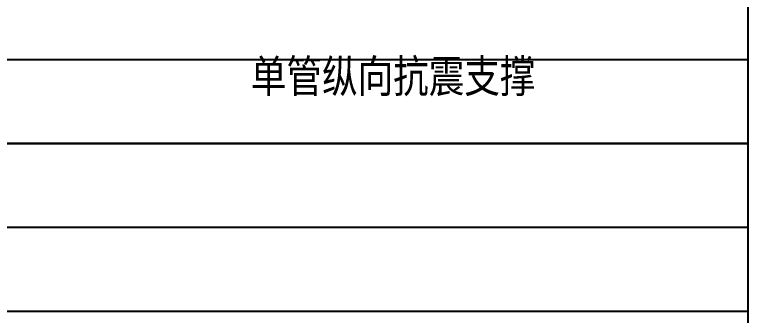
# Model space of a CAD drawing. Extents: x 13158459 to 15902229, y -1299598 to 28366.
# Drawn here: x 14054098 to 14061974, y -166773 to -163549 of the extents above; entities that cross this region are included whole.
import ezdxf
from ezdxf.enums import TextEntityAlignment as Align

# ---------------------------------------------------------------- set-up
doc = ezdxf.new("R2010")
doc.units = 0
doc.header["$LTSCALE"] = 1000
doc.header["$MEASUREMENT"] = 0
doc.layers.add('JZ_0', color=7, linetype='Continuous')
doc.layers.add('图框', color=4, linetype='Continuous')
doc.styles.add('TITXV', font='')
doc.styles.get('TITXV').set_extended_font_data('SimSun')

msp = doc.modelspace()

# ---------------------------------------------------------------- linework, layer by layer
at = {"layer": 'JZ_0', "color": 8}
for p, q in [((14061974.2, -192617.9), (14061974.2, -144229.8)), ((14044741.2, -164029.8), (14061974.2, -164029.8)), ((14061974.2, -164929.8), (14044741.2, -164929.8)), ((14044741.2, -164929.8), (14061974.2, -164929.8)), ((14061974.2, -165829.8), (14044741.2, -165829.8)), ((14044741.2, -166729.8), (14061974.2, -166729.8))]:
    msp.add_line(p, q, dxfattribs=at)

# ---------------------------------------------------------------- texts
at = {"layer": '图框', "style": 'TITXV', "width": 0.8}
msp.add_text('单管纵向抗震支撑', height=350, dxfattribs=at).set_placement((14058161.3, -164202.2), align=Align.MIDDLE)

doc.saveas('drawing.dxf')
